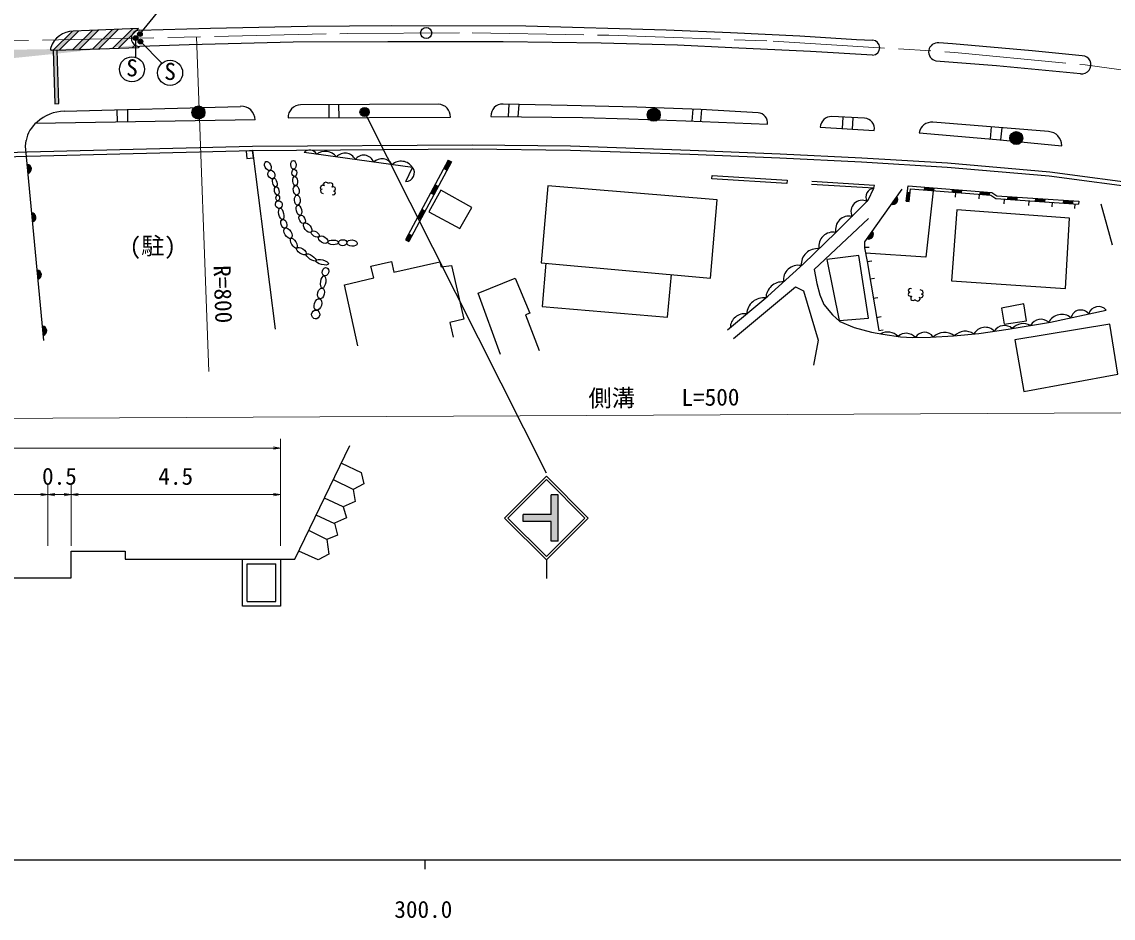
# Model space of a CAD drawing. Units: millimetres at full size, sheet at 1:1000, with parts at other scales. Extents: x 40000 to 680000, y 20000 to 380000.
# Drawn here: x 324675 to 442020, y 198715 to 295086 of the extents above; entities that cross this region are included whole.
import ezdxf
from ezdxf.enums import TextEntityAlignment as Align

# ---------------------------------------------------------------- set-up
doc = ezdxf.new("R2010")
doc.units = ezdxf.units.MM
doc.header["$LTSCALE"] = 1000
doc.linetypes.add('CHAIN', pattern=[18.5, 12, -1.5, 3.5, -1.5])
for name, color, linetype, lineweight in [('M-BGD', 7, 'Continuous', 25), ('M-BGD-EXST', 7, 'Continuous', 25), ('M-BMK', 2, 'CHAIN', 13), ('M-BMK-SRVR', 3, 'Continuous', 25), ('M-STR-HTXT', 7, 'Continuous', 13), ('M-STR-STRC', 7, 'Continuous', 25), ('M-STR-STRD', 8, 'Continuous', 25), ('M-TTL-BAND', 7, 'Continuous', 25)]:
    doc.layers.add(name, color=color, linetype=linetype, lineweight=lineweight)
doc.layers.add('M-BMK-HTXT', color=7, linetype='Continuous')
doc.styles.add('ＭＳ ゴシック', font='')
doc.styles.get('ＭＳ ゴシック').set_extended_font_data('MS Gothic')

# ---------------------------------------------------------------- blocks, each defined once
blk = doc.blocks.new('open_arrow')
at = {"color": 0, "linetype": 'Continuous', "lineweight": -2}
blk.add_lwpolyline([(7.5, 1.25), (0, 0), (7.5, -1.25)], dxfattribs=at)

msp = doc.modelspace()

# ---------------------------------------------------------------- hatches: boundary and pattern name
at = {"layer": 'M-BGD'}
for points in [[(342967, 285338, 0.41421), (343667, 284638, 0.41421), (344367, 285338, 1)], [(391927, 285088, 0.41421), (392627, 284388, 0.41421), (393327, 285088, 1)], [(430905, 282590, 0.41421), (431605, 281890, 0.41421), (432305, 282590, 1)], [(325342, 278778, 0.82183), (325249, 279765)], [(370873, 280035), (370520, 280224), (370048, 279343), (370400, 279154)], [(369455, 277391), (369103, 277580), (368630, 276699), (368983, 276510)], [(421764, 277298), (421741, 276999), (422738, 276922), (422761, 277221)], [(425729, 276691), (425752, 276990), (424755, 277067), (424732, 276768)], [(418153, 275493, 0.82183), (418724, 276302)], [(419778, 275795), (420076, 275758), (420200, 276750), (419902, 276787)], [(428743, 276758), (427746, 276836), (427723, 276536), (428720, 276459)], [(430713, 276289), (430690, 275990), (431688, 275925), (431711, 276224)], [(434705, 276030), (433707, 276095), (433684, 275796), (434682, 275731)], [(437676, 275537), (437699, 275836), (436701, 275901), (436678, 275602)], [(368038, 274747), (367685, 274936), (367213, 274055), (367565, 273866)], [(325836, 273571, 0.82183), (325742, 274558)], [(366620, 272103), (366268, 272292), (365931, 271664), (366284, 271475)], [(415532, 271777, 0.82183), (416103, 272587)], [(326421, 267402, 0.82183), (326327, 268389)], [(326992, 261377, 0.82183), (326899, 262363)]]:
    msp.add_hatch(color=256, dxfattribs=at).paths.add_polyline_path(points)
at = {"layer": 'M-BGD-EXST'}
for points in [[(337155, 293340, 1), (336655, 293340, 0.41421), (336905, 293090, 0.41421)], [(337620, 293768, 1), (337120, 293768, 0.41421), (337370, 293518, 0.41421)], [(337678, 292956, 1), (337178, 292956, 0.41421), (337428, 292706, 0.41421)]]:
    msp.add_hatch(color=256, dxfattribs=at).paths.add_polyline_path(points)
at = {"layer": 'M-STR-STRC'}
for points in [[(330788, 294120), (330194, 294097, 0.00691), (330121, 294093), (328029, 292031), (328029, 292031), (328684, 292045)], [(332937, 294202), (332270, 294176), (330140, 292077), (330796, 292091)], [(335086, 294283), (334419, 294258), (332270, 292140), (332935, 292163)], [(337234, 294365), (336567, 294340), (334411, 292215), (335076, 292238)], [(152057, 289190), (150626, 287716), (151114, 287735, 0.0429), (336846, 292579, 0.14933), (336846, 292579), (336553, 292290), (337217, 292313)], [(328479, 292040), (328029, 292031), (328208, 286278), (328658, 286292)], [(362035, 285391, 1), (361035, 285391, 0.41421), (361535, 284891, 0.41421)], [(378578, 242112), (381578, 242112), (381578, 244237), (382328, 244237), (382328, 239237), (381578, 239237), (381578, 241362), (378578, 241362)]]:
    msp.add_hatch(color=256, dxfattribs=at).paths.add_polyline_path(points)

# ---------------------------------------------------------------- linework, layer by layer
at = {"layer": 'M-BGD'}
for p, q in [((329245, 285478), (348194, 286000)), ((334908, 285634), (334929, 284298)), ((336024, 285665), (336046, 284316)), ((369477, 286236), (354653, 286166)), ((357668, 286180), (357674, 284779)), ((358738, 286185), (358744, 284784)), ((377009, 284899), (377076, 286233)), ((378100, 286211), (378019, 284888)), ((396820, 285704), (396714, 284402)), ((397759, 285671), (397651, 284365)), ((349758, 284541), (326134, 284153)), ((353305, 284760), (370754, 284837)), ((415286, 284716), (411773, 284898)), ((412970, 284836), (412897, 283610)), ((414037, 284781), (413964, 283546)), ((435064, 283280), (422638, 284291)), ((410522, 283752), (416325, 283405)), ((428832, 282495), (428936, 283779)), ((430044, 283689), (429919, 282396)), ((349486, 281268), (351910, 262050)), ((370520, 280224), (365931, 271664)), ((370873, 280035), (366284, 271475)), ((370048, 279343), (370400, 279154)), ((370520, 280224), (370873, 280035)), ((369103, 277580), (369455, 277391)), ((416300, 277198), (409589, 277603)), ((421741, 276999), (421764, 277298)), ((422738, 276922), (422761, 277221)), ((424732, 276768), (424755, 277067)), ((425729, 276691), (425752, 276990)), ((368630, 276699), (368983, 276510)), ((419778, 275795), (420076, 275758)), ((419902, 276787), (420200, 276750)), ((425059, 276742), (425020, 276244)), ((427610, 276545), (427572, 276047)), ((427723, 276536), (427746, 276836)), ((428720, 276459), (428743, 276758)), ((430309, 276015), (430276, 275516)), ((430690, 275990), (430713, 276289)), ((431688, 275925), (431711, 276224)), ((432946, 275844), (432914, 275345)), ((433684, 275796), (433707, 276095)), ((434682, 275731), (434705, 276030)), ((436678, 275602), (436701, 275901)), ((437676, 275537), (437699, 275836)), ((438323, 275796), (438303, 275496)), ((367685, 274936), (368038, 274747)), ((435454, 275681), (435422, 275182)), ((437887, 275523), (437855, 275025)), ((367213, 274055), (367565, 273866)), ((366268, 272292), (366620, 272103)), ((365931, 271664), (366284, 271475)), ((415286, 270863), (415786, 270868)), ((415567, 269322), (416061, 269405)), ((415881, 267454), (416374, 267537)), ((416230, 265380), (416723, 265463)), ((416578, 263309), (417071, 263392)), ((416814, 261903), (417307, 261986)), ((354035, 237314), (359958, 249525)), ((360316, 244819), (358172, 245844)), ((359237, 242943), (357223, 243887)), ((358313, 241120), (356328, 242042)), ((357485, 239440), (355526, 240388)), ((348918, 236814), (351974, 236814)), ((348918, 232747), (348918, 236814)), ((351974, 232747), (351974, 236814)), ((348918, 232747), (351974, 232747))]:
    msp.add_line(p, q, dxfattribs=at)
for points in [[(403852, 285297), (397683, 285675), (390804, 285905), (383316, 286100), (376419, 286247)], [(375113, 284919), (384977, 284813), (389933, 284650), (396078, 284426), (404838, 284088)], [(421147, 283163), (429468, 282439), (436484, 281763)], [(162928, 276917), (172891, 277118), (194013, 277442), (204307, 277732), (223912, 278236), (240388, 278621), (253011, 278990), (269046, 279417), (282957, 279858), (301124, 280446), (317913, 280860), (325233, 281098), (349479, 281718), (373110, 281875), (383681, 281740), (396521, 281290), (406203, 280895), (414999, 280480), (424215, 279912), (435193, 278967), (445985, 277534)], [(327045, 260818), (325064, 281713), (325158, 282331)], [(162928, 276467), (172899, 276668), (194023, 276992), (204319, 277282), (223923, 277786), (240399, 278171), (253024, 278540), (269059, 278967), (282972, 279408), (301137, 279996), (317926, 280411), (325246, 280648), (349486, 281268), (373109, 281425), (383670, 281290), (396504, 280841), (406183, 280446), (414974, 280031), (424181, 279463), (435144, 278520), (445934, 277087)], [(365973, 277912), (366676, 279424), (355026, 281037)], [(358040, 276539), (358168, 276493), (358280, 276538), (358386, 276672), (358366, 276802), (358283, 276861), (358224, 276872), (358329, 276933), (358394, 277122), (358361, 277259), (358180, 277328), (358033, 277309), (358110, 277506), (358113, 277672), (357989, 277748), (357807, 277786), (357682, 277730), (357649, 277669), (357596, 277752), (357364, 277855), (357191, 277786), (357092, 277627), (357134, 277515), (357205, 277463), (357011, 277511), (356820, 277398), (356767, 277199), (356838, 277123), (356966, 277091), (356809, 277046), (356787, 276958), (356828, 276788), (356910, 276698), (357082, 276620)], [(400551, 261960), (404905, 265589), (408707, 269083), (412213, 272442), (415667, 275894), (416300, 277198), (416357, 277493), (409604, 277903)], [(419290, 277104), (415281, 271422), (415287, 270775), (415567, 269322), (416814, 261903)], [(419778, 275795), (419983, 277435), (428972, 276741), (429500, 276368), (438323, 275796)], [(420076, 275758), (420246, 277114), (428866, 276448), (429397, 276074), (438303, 275496)], [(422682, 276926), (421867, 269798), (415397, 270204)], [(440694, 275500), (441351, 273183), (441922, 271126)], [(415729, 273936), (409856, 268458), (410156, 266970), (410464, 265727), (410892, 264692), (411834, 263596), (412647, 262861), (414188, 262226), (416035, 261705), (417244, 261490), (419160, 261225), (420426, 261157), (422367, 261181), (424868, 261326), (427568, 261591), (430721, 262049), (435273, 262809), (441265, 264099)], [(360820, 260236), (359357, 266816), (362512, 267547), (362187, 268819), (364434, 269333), (364691, 268183), (369624, 269295), (369773, 268754), (370869, 268903), (372210, 263120), (370680, 262768), (371046, 261185)], [(381030, 269127), (380609, 264490), (394109, 263349), (394519, 267916)], [(376134, 259318), (373760, 265899), (377714, 267516), (379297, 263778), (378830, 263574), (380303, 259755)], [(401211, 261051), (407851, 266576), (408706, 266158), (410303, 260873), (409809, 258178)], [(420328, 266370), (420200, 266416), (420088, 266371), (419982, 266237), (420001, 266107), (420084, 266048), (420144, 266037), (420038, 265976), (419974, 265787), (420006, 265650), (420187, 265581), (420335, 265600), (420258, 265403), (420255, 265237), (420379, 265161), (420561, 265123), (420686, 265179), (420719, 265240), (420771, 265157), (421003, 265054), (421177, 265123), (421275, 265283), (421234, 265394), (421163, 265446), (421356, 265398), (421548, 265511), (421601, 265710), (421529, 265786), (421402, 265818), (421559, 265863), (421581, 265951), (421540, 266121), (421458, 266211), (421285, 266289)], [(359036, 247625), (361160, 246618), (361441, 245414), (360316, 244819), (360519, 243521), (359237, 242943), (359581, 241754), (358298, 241176), (358627, 239909), (357485, 239440), (357688, 237845), (356547, 237251), (354458, 238186)], [(226004, 236763), (245325, 236763), (245325, 237863), (249974, 237863), (249974, 235294), (286224, 235294), (286224, 237967), (293724, 237967), (293724, 235294), (329974, 235294), (329974, 238165), (335797, 238165), (335797, 237314), (354035, 237314)], [(352474, 237314), (352474, 232247), (348418, 232247), (348418, 237314)]]:
    msp.add_lwpolyline(points, dxfattribs=at)
for points in [[(348886, 280391), (349581, 280474), (349486, 281268), (348791, 281185)], [(398902, 278567), (406958, 278074), (406943, 277702), (398873, 278218)], [(369737, 276990), (368444, 274674), (371767, 272875), (373060, 275133)], [(381224, 277467), (380499, 269174), (398733, 267537), (399458, 275937)], [(425204, 274886), (424620, 267246), (436879, 266399), (437321, 273987)], [(411221, 269535), (412576, 262960), (415728, 263212), (414656, 269949)], [(429996, 264308), (430297, 262594), (432702, 262947), (432401, 264750)], [(431430, 260913), (432412, 255352), (442538, 257187), (441675, 262568)]]:
    msp.add_lwpolyline(points, close=True, dxfattribs=at)
for centre in [(343667, 285338), (392627, 285088), (431605, 282590)]:
    msp.add_circle(centre, 700, dxfattribs=at)
for centre, radius, start, end in [((329342, 280984), 4495, 91.24148, 132.45115), ((348291, 284536), 1468, 0.1948, 93.76999), ((354659, 284810), 1356, 90.27309, 182.1354), ((369408, 284892), 1346, 357.66725, 87.07321), ((376379, 284981), 1267, 88.18293, 182.77364), ((403795, 284244), 1054, 351.4597, 86.9012), ((328212, 281867), 3090, 128.04212, 171.36977), ((411737, 283682), 1217, 88.31357, 176.68897), ((415244, 283615), 1102, 348.99405, 87.79256), ((422524, 282892), 1404, 85.349, 168.85049), ((435004, 281802), 1480, 358.49721, 87.68867), ((355629, 280504), 805, 25.65133, 138.58524), ((357285, 279613), 1550, 37.35301, 126.88356), ((359427, 279799), 1181, 23.91145, 140.32512), ((361431, 279600), 1147, 20.45225, 143.78433), ((325198, 279262), 505, 286.58859, 84.24678), ((363387, 279104), 1258, 29.73112, 134.50545), ((365448, 278641), 1456, 32.52016, 131.71642), ((365961, 278837), 925, 270.74848, 39.38293), ((416379, 276255), 946, 94.78212, 209.79208), ((415041, 274685), 1216, 64.82911, 205.15576), ((418358, 275954), 505, 245.97102, 43.62921), ((325692, 274055), 505, 286.58859, 84.24678), ((413603, 272778), 1430, 76.37791, 193.60696), ((411894, 270943), 1532, 77.97121, 189.56341), ((415737, 272238), 505, 245.97102, 43.62921), ((410192, 268982), 1718, 83.61448, 183.63985), ((408147, 267323), 1584, 77.91962, 187.24369), ((326277, 267886), 505, 286.58859, 84.24678), ((406453, 265353), 1775, 86.0528, 178.47319), ((404439, 263589), 1827, 82.4697, 177.15519), ((438538, 263004), 1098, 39.04366, 165.24983), ((440441, 263374), 1098, 41.35162, 162.94187), ((402374, 262171), 1528, 80.94491, 178.67998), ((434245, 261847), 1259, 47.7698, 151.18167), ((436493, 262043), 1583, 51.60151, 152.28901), ((326848, 261861), 505, 286.58859, 84.24678), ((417771, 260168), 1568, 44.23013, 119.45001), ((421724, 260565), 1140, 33.79455, 148.45252), ((423878, 259965), 1726, 52.39146, 134.36002), ((426119, 260130), 1690, 56.58014, 134.63544), ((428255, 260860), 1384, 44.73721, 150.55169), ((430321, 261153), 1279, 49.23951, 147.85555), ((432369, 260974), 1670, 62.39824, 136.55323), ((419773, 260279), 1318, 42.02747, 131.75744)]:
    msp.add_arc(centre, radius, start, end, dxfattribs=at)
for centre, major_axis, ratio in [((351130, 279586), (-210, 479), 0.604694), ((353879, 279710), (-9, 475), 0.602065), ((351515, 278669), (-175, 437), 0.777662), ((351878, 277810), (-113, 467), 0.475439), ((353976, 278852), (-33, 392), 0.642948), ((354059, 277967), (-49, 493), 0.500034), ((352088, 276900), (-97, 444), 0.524379), ((354181, 276967), (-73, 507), 0.615217), ((352309, 275438), (-124, 403), 0.863747), ((352186, 276149), (0, 308), 0.631954), ((354296, 275920), (-41, 540), 0.554198), ((352573, 274436), (-140, 600), 0.422149), ((354466, 274827), (-130, 553), 0.492232), ((352849, 273375), (-136, 461), 0.653255), ((354818, 273849), (-222, 425), 0.626552), ((355407, 272956), (-367, 469), 0.562648), ((353299, 272365), (-314, 549), 0.557141), ((356227, 272271), (-414, 258), 0.534405), ((353921, 271288), (-308, 528), 0.417088), ((357079, 271665), (-474, 309), 0.587302), ((358153, 271374), (-577, 31), 0.435771), ((359179, 271338), (-448, 4), 0.717193), ((360187, 271293), (-561, 41), 0.605448), ((354737, 270434), (-508, 327), 0.467029), ((355775, 269755), (-531, 353), 0.328109), ((356976, 269234), (-670, 168), 0.367622), ((357081, 267120), (95, 658), 0.403219), ((357325, 268215), (149, 438), 0.744009), ((356846, 265890), (140, 572), 0.603094), ((356515, 264705), (190, 612), 0.596473), ((356274, 263621), (51, 472), 0.932246)]:
    msp.add_ellipse(centre, major_axis=major_axis, ratio=ratio, dxfattribs=at)
at = {"layer": 'M-BGD-EXST'}
for p, q in [((337370, 293768), (339266, 296100)), ((336905, 293340), (336907, 291273)), ((337428, 292956), (339744, 290629))]:
    msp.add_line(p, q, dxfattribs=at)
for centre, radius in [((336905, 293340), 250), ((337370, 293768), 250), ((337428, 292956), 250), ((336518, 289980), 1350), ((340617, 289599), 1350)]:
    msp.add_circle(centre, radius, dxfattribs=at)
at = {"layer": 'M-BMK'}
msp.add_lwpolyline([(67800, 286056), (78919, 286415), (107383, 287312), (119531, 287773), (163812, 289200), (194256, 289946), (226081, 290708), (256902, 291523), (308393, 292731), (359719, 293828), (373092, 293918), (387788, 293645), (405454, 293007), (424993, 291803), (439012, 290448), (443909, 289773)], dxfattribs=at)
at = {"layer": 'M-BMK-SRVR'}
msp.add_circle((368153, 293885), 600, dxfattribs=at)
at = {"layer": 'M-STR-HTXT'}
for p, q in [((343444, 293480), (344782, 257479)), ((352474, 238763), (352474, 250263)), ((227474, 249263), (352474, 249263)), ((327474, 238763), (327474, 245263)), ((327474, 238763), (327474, 245263)), ((329974, 238763), (329974, 245263)), ((329974, 238763), (329974, 245263)), ((352474, 238763), (352474, 245263)), ((311224, 244263), (327474, 244263)), ((327474, 244263), (329974, 244263)), ((329974, 244263), (352474, 244263))]:
    msp.add_line(p, q, dxfattribs=at)
msp.add_lwpolyline([(570248, 242800), (450027, 253092), (155755, 251620)], dxfattribs=at)
at = {"layer": 'M-STR-STRC'}
for p, q in [((328029, 292031), (330121, 294093)), ((328684, 292045), (330788, 294120)), ((330140, 292077), (332270, 294176)), ((337234, 294365), (330194, 294097)), ((330796, 292091), (332937, 294202)), ((332270, 292140), (334419, 294258)), ((332935, 292163), (335086, 294283)), ((334411, 292215), (336567, 294340)), ((335076, 292238), (337234, 294365)), ((336553, 292290), (336846, 292579)), ((337217, 292313), (337339, 292433)), ((361535, 285391), (381048, 246584)), ((376579, 241738), (381079, 246238)), ((376932, 241738), (381079, 245885)), ((385579, 241738), (381079, 246238)), ((385225, 241738), (381079, 245885)), ((382328, 244237), (381578, 244237)), ((381578, 242112), (381578, 244237)), ((382328, 239237), (382328, 244237)), ((376579, 241738), (381079, 237237)), ((376932, 241738), (381079, 237591)), ((378578, 241362), (378578, 242112)), ((381578, 242112), (378578, 242112)), ((381079, 237591), (385225, 241738)), ((381079, 237238), (385579, 241738)), ((381578, 241362), (378578, 241362)), ((381578, 239237), (381578, 241362)), ((382328, 239237), (381578, 239237)), ((381079, 237237), (381079, 235237))]:
    msp.add_line(p, q, dxfattribs=at)
for points in [[(327813, 292026), (330983, 292095), (337217, 292313)], [(328029, 292031), (328208, 286278), (328658, 286292), (328479, 292040)]]:
    msp.add_lwpolyline(points, dxfattribs=at)
msp.add_circle((361535, 285391), 500, dxfattribs=at)
for centre, radius, start, end in [((330296, 291436), 2663, 92.18296, 160.54004), ((328597, 292037), 861, 160.54004, 173.38343), ((327844, 292124), 103, 173.38343, 252.52827)]:
    msp.add_arc(centre, radius, start, end, dxfattribs=at)
at = {"layer": 'M-STR-STRD'}
for points in [[(337337, 294193), (344975, 294405), (355358, 294621), (364473, 294704), (378878, 294638), (393947, 294239), (400891, 293924), (408315, 293575), (414429, 293193), (416144, 293115)], [(416159, 291495), (409464, 291900), (401009, 292301), (395182, 292563), (386970, 292776), (376413, 292925), (364042, 292941), (353847, 292892), (342654, 292597), (337359, 292433)], [(438695, 291429), (433294, 291958), (424739, 292721), (423283, 292824)], [(422964, 290895), (429493, 290393), (438505, 289513)]]:
    msp.add_lwpolyline(points, dxfattribs=at)
for centre, radius, start, end in [((337332, 293313), 880, 89.64251, 271.77248), ((416117, 292305), 810, 272.99152, 88.08207), ((423155, 291854), 978, 82.48904, 258.70516), ((438660, 290465), 965, 260.80124, 87.90547)]:
    msp.add_arc(centre, radius, start, end, dxfattribs=at)
at = {"layer": 'M-TTL-BAND'}
for p, q in [((40000, 205000), (579000, 205000)), ((368000, 205000), (368000, 204000))]:
    msp.add_line(p, q, dxfattribs=at)

# ---------------------------------------------------------------- block references
at = {"layer": 'M-STR-HTXT', "xscale": 100, "yscale": 100, "rotation": 180}
for p in [(352474, 249263), (327474, 244263), (329974, 244263), (352474, 244263)]:
    msp.add_blockref('open_arrow', p, dxfattribs=at)
at = {"layer": 'M-STR-HTXT', "xscale": 100, "yscale": 100}
for p in [(327474, 244263), (329974, 244263)]:
    msp.add_blockref('open_arrow', p, dxfattribs=at)

# ---------------------------------------------------------------- texts
at = {"layer": 'M-BGD-EXST', "style": 'ＭＳ ゴシック'}
for p in [(335863, 288688), (339961, 288306)]:
    msp.add_text('S', height=1833, rotation=358.508, dxfattribs=at).set_placement(p, align=Align.BOTTOM_LEFT)
at = {"layer": 'M-BMK-HTXT', "style": 'ＭＳ ゴシック'}
msp.add_text('(駐)', height=1833, dxfattribs=at).set_placement((336260, 269531), align=Align.BOTTOM_LEFT)
at = {"layer": 'M-STR-HTXT', "style": 'ＭＳ ゴシック'}
for s, rotation, p in [('R=800', 271.902, (344737, 268866)), ('側溝\u3000\u3000L=500', 0.459, (385611, 253157))]:
    msp.add_text(s, height=1833, rotation=rotation, dxfattribs=at).set_placement(p, align=Align.BOTTOM_LEFT)
for s, p in [('0.5', (326849, 244763)), ('4.5', (339349, 244763))]:
    msp.add_text(s, height=1833, dxfattribs=at).set_placement(p, align=Align.BOTTOM_LEFT)
at = {"layer": 'M-TTL-BAND', "style": 'ＭＳ ゴシック'}
msp.add_text('300.0', height=1833, dxfattribs=at).set_placement((367844, 198195), align=Align.BOTTOM_CENTER)

doc.saveas('drawing.dxf')
